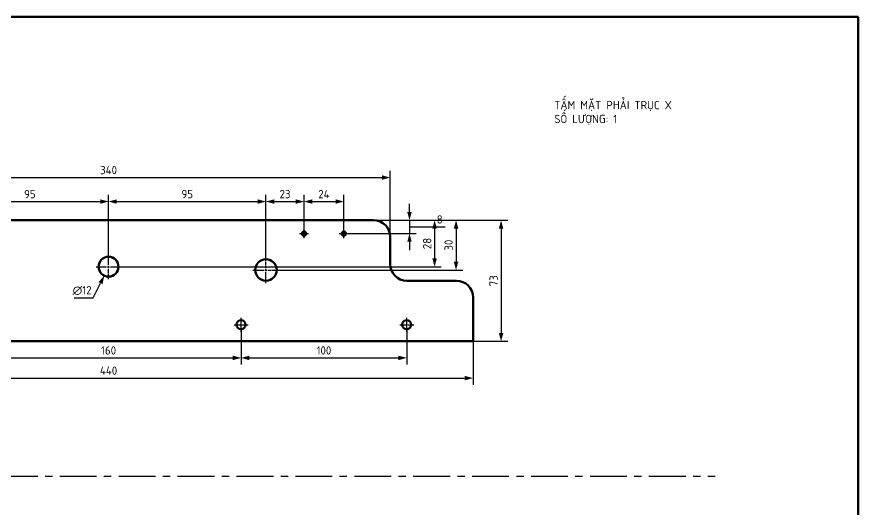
# Model space of a CAD drawing. Header units: millimetres. Extents: x -190 to 12889, y -227 to 3957.
# Drawn here: x 388 to 895, y 778 to 1075 of the extents above; entities that cross this region are included whole.
import ezdxf

# ---------------------------------------------------------------- set-up
doc = ezdxf.new("R2010")
doc.units = ezdxf.units.MM
doc.header["$LTSCALE"] = 0.7
doc.header["$PDMODE"] = 35
doc.header["$PDSIZE"] = -4
doc.linetypes.add('CENTER', pattern=[50.8, 31.75, -6.35, 6.35, -6.35])
doc.linetypes.add('CENTER2', pattern=[1.125, 0.75, -0.125, 0.125, -0.125])
doc.layers.get('0').update_dxf_attribs({"color": 255})
for name, color, linetype, lineweight in [('0.5', 7, 'Continuous', 50), ('DIM', 94, 'Continuous', 25), ('KHUNGBV', 5, 'Continuous', 70), ('TEXT', 7, 'Continuous', 25)]:
    doc.layers.add(name, color=color, linetype=linetype, lineweight=lineweight)
doc.layers.add('DTAM', color=6, linetype='CENTER')
doc.styles.add('TCVN-7284', font='tcvn+7284-2003r.ttf')
doc.dimstyles.new('TCVN_ISO-25_RadiusDia', dxfattribs={"dimtxt": 2.5, "dimasz": 2.5, "dimexe": 2, "dimexo": 0, "dimgap": 1, "dimtad": 1, "dimtoh": 1, "dimtxsty": 'TCVN-7284', "dimblk": 'Arrow', "dimcen": 0, "dimclrd": 256, "dimclre": 256, "dimclrt": 256, "dimadec": 0, "dimazin": 0, "dimtfac": 1, "dimtofl": 0, "dimtmove": 1, "dimatfit": 0, "dimldrblk": 'Arrow', "dimfxl": 1, "dimlwd": -1, "dimlwe": -1, "dimarcsym": 0})

# ---------------------------------------------------------------- blocks, each defined once
blk = doc.blocks.new('KHUNG_A3')
at = {"layer": 'KHUNGBV', "color": 8, "linetype": 'Continuous', "ltscale": 0.66}
for p, q in [((481.71, 341.61), (61.71, 341.61)), ((481.71, 44.61), (481.71, 341.61))]:
    blk.add_line(p, q, dxfattribs=at)
blk = doc.blocks.new('*U137')
at = {"color": 0, "linetype": 'CENTER2', "ltscale": 2.5, "transparency": 16777216}
for p, q in [((-4.25, 0), (-0.55, 0)), ((0, 0.55), (0, 4.25)), ((0.55, 0), (4.25, 0)), ((0, -4.25), (0, -0.55))]:
    blk.add_line(p, q, dxfattribs=at)
at = {"color": 0, "linetype": 'Continuous', "ltscale": 2.5, "transparency": 16777216}
for p, q in [((-0.275, 0), (0.275, 0)), ((0, -0.275), (0, 0.275))]:
    blk.add_line(p, q, dxfattribs=at)
blk = doc.blocks.new('*U138')
at = {"color": 0, "linetype": 'CENTER2', "ltscale": 2.5, "transparency": 16777216}
for p, q in [((-2.75, 0), (-0.25, 0)), ((0, 0.25), (0, 2.75)), ((0.25, 0), (2.75, 0)), ((0, -2.75), (0, -0.25))]:
    blk.add_line(p, q, dxfattribs=at)
at = {"color": 0, "linetype": 'Continuous', "ltscale": 2.5, "transparency": 16777216}
for p, q in [((-0.125, 0), (0.125, 0)), ((0, -0.125), (0, 0.125))]:
    blk.add_line(p, q, dxfattribs=at)
blk = doc.blocks.new('*U139')
at = {"color": 0, "linetype": 'CENTER2', "ltscale": 2.5, "transparency": 16777216}
for p, q in [((-2.75, 0), (-0.25, 0)), ((0, 0.25), (0, 2.75)), ((0.25, 0), (2.75, 0)), ((0, -2.75), (0, -0.25))]:
    blk.add_line(p, q, dxfattribs=at)
at = {"color": 0, "linetype": 'Continuous', "ltscale": 2.5, "transparency": 16777216}
for p, q in [((-0.125, 0), (0.125, 0)), ((0, -0.125), (0, 0.125))]:
    blk.add_line(p, q, dxfattribs=at)
blk = doc.blocks.new('*U140')
at = {"color": 0, "linetype": 'CENTER2', "ltscale": 2.5, "transparency": 16777216}
for p, q in [((0, 1.3), (0, 8)), ((-8, 0), (-1.3, 0)), ((1.3, 0), (8, 0)), ((0, -8), (0, -1.3))]:
    blk.add_line(p, q, dxfattribs=at)
at = {"color": 0, "linetype": 'Continuous', "ltscale": 2.5, "transparency": 16777216}
for p, q in [((-0.65, 0), (0.65, 0)), ((0, -0.65), (0, 0.65))]:
    blk.add_line(p, q, dxfattribs=at)
blk = doc.blocks.new('*U141')
at = {"color": 0, "linetype": 'CENTER2', "ltscale": 2.5, "transparency": 16777216}
for p, q in [((-4.25, 0), (-0.55, 0)), ((0, 0.55), (0, 4.25)), ((0.55, 0), (4.25, 0)), ((0, -4.25), (0, -0.55))]:
    blk.add_line(p, q, dxfattribs=at)
at = {"color": 0, "linetype": 'Continuous', "ltscale": 2.5, "transparency": 16777216}
for p, q in [((-0.275, 0), (0.275, 0)), ((0, -0.275), (0, 0.275))]:
    blk.add_line(p, q, dxfattribs=at)
blk = doc.blocks.new('*U142')
at = {"color": 0, "linetype": 'CENTER2', "ltscale": 2.5, "transparency": 16777216}
for p, q in [((0, 1.2), (0, 7.5)), ((-7.5, 0), (-1.2, 0)), ((1.2, 0), (7.5, 0)), ((0, -7.5), (0, -1.2))]:
    blk.add_line(p, q, dxfattribs=at)
at = {"color": 0, "linetype": 'Continuous', "ltscale": 2.5, "transparency": 16777216}
for p, q in [((-0.6, 0), (0.6, 0)), ((0, -0.6), (0, 0.6))]:
    blk.add_line(p, q, dxfattribs=at)
blk = doc.blocks.new('*U143')
at = {"color": 0, "linetype": 'CENTER2', "ltscale": 2.5, "transparency": 16777216}
for p, q in [((0, 1.3), (0, 8)), ((-8, 0), (-1.3, 0)), ((1.3, 0), (8, 0)), ((0, -8), (0, -1.3))]:
    blk.add_line(p, q, dxfattribs=at)
at = {"color": 0, "linetype": 'Continuous', "ltscale": 2.5, "transparency": 16777216}
for p, q in [((-0.65, 0), (0.65, 0)), ((0, -0.65), (0, 0.65))]:
    blk.add_line(p, q, dxfattribs=at)
blk = doc.blocks.new('*U144')
at = {"color": 0, "linetype": 'CENTER2', "ltscale": 2.5, "transparency": 16777216}
for p, q in [((-4.25, 0), (-0.55, 0)), ((0, 0.55), (0, 4.25)), ((0.55, 0), (4.25, 0)), ((0, -4.25), (0, -0.55))]:
    blk.add_line(p, q, dxfattribs=at)
at = {"color": 0, "linetype": 'Continuous', "ltscale": 2.5, "transparency": 16777216}
for p, q in [((-0.275, 0), (0.275, 0)), ((0, -0.275), (0, 0.275))]:
    blk.add_line(p, q, dxfattribs=at)
blk = doc.blocks.new('*U134')
at = {"color": 0, "linetype": 'CENTER2', "ltscale": 2.5, "transparency": 16777216}
for p, q in [((-2.75, 0), (-0.25, 0)), ((0, 0.25), (0, 2.75)), ((0.25, 0), (2.75, 0)), ((0, -2.75), (0, -0.25))]:
    blk.add_line(p, q, dxfattribs=at)
at = {"color": 0, "linetype": 'Continuous', "ltscale": 2.5, "transparency": 16777216}
for p, q in [((-0.125, 0), (0.125, 0)), ((0, -0.125), (0, 0.125))]:
    blk.add_line(p, q, dxfattribs=at)
blk = doc.blocks.new('*U135')
at = {"color": 0, "linetype": 'CENTER2', "ltscale": 2.5, "transparency": 16777216}
for p, q in [((-2.75, 0), (-0.25, 0)), ((0, 0.25), (0, 2.75)), ((0.25, 0), (2.75, 0)), ((0, -2.75), (0, -0.25))]:
    blk.add_line(p, q, dxfattribs=at)
at = {"color": 0, "linetype": 'Continuous', "ltscale": 2.5, "transparency": 16777216}
for p, q in [((-0.125, 0), (0.125, 0)), ((0, -0.125), (0, 0.125))]:
    blk.add_line(p, q, dxfattribs=at)
blk = doc.blocks.new('*U136')
at = {"color": 0, "linetype": 'CENTER2', "ltscale": 2.5, "transparency": 16777216}
for p, q in [((-4.25, 0), (-0.55, 0)), ((0, 0.55), (0, 4.25)), ((0.55, 0), (4.25, 0)), ((0, -4.25), (0, -0.55))]:
    blk.add_line(p, q, dxfattribs=at)
at = {"color": 0, "linetype": 'Continuous', "ltscale": 2.5, "transparency": 16777216}
for p, q in [((-0.275, 0), (0.275, 0)), ((0, -0.275), (0, 0.275))]:
    blk.add_line(p, q, dxfattribs=at)
blk = doc.blocks.new('kad')
at = {"layer": '0.5'}
for p, q in [((8277.51, 687497.72), (7957.51, 687497.72)), ((7947.51, 687487.72), (7947.51, 687469.72)), ((8287.51, 687471.22), (8287.51, 687487.72)), ((7937.51, 687459.72), (7907.51, 687459.72)), ((8327.51, 687461.22), (8297.51, 687461.22)), ((7897.51, 687449.72), (7897.51, 687424.72)), ((8337.51, 687424.72), (8337.51, 687451.22)), ((7897.51, 687424.72), (8337.51, 687424.72))]:
    blk.add_line(p, q, dxfattribs=at)
for centre, radius in [((7975.51, 687489.72), 1.25), ((7999.51, 687489.72), 1.25), ((8235.51, 687489.72), 1.25), ((8259.51, 687489.72), 1.25), ((8022.51, 687467.72), 6.5), ((8117.51, 687469.72), 6), ((8212.51, 687467.72), 6.5), ((7937.51, 687434.72), 2.75), ((8037.51, 687434.72), 2.75), ((8197.51, 687434.72), 2.75), ((8297.51, 687434.72), 2.75)]:
    blk.add_circle(centre, radius, dxfattribs=at)
for centre, start, end in [((7957.51, 687487.72), 90, 180), ((8277.51, 687487.72), 0, 90), ((7937.51, 687469.72), 270, 0), ((8297.51, 687471.22), 180, 270), ((7907.51, 687449.72), 90, 180), ((8327.51, 687451.22), 0, 90)]:
    blk.add_arc(centre, 10, start, end, dxfattribs=at)
at = {"color": 1, "linetype": 'CENTER2', "ltscale": 2.5}
for name, p in [('*U138', (7975.51, 687489.72)), ('*U139', (7999.51, 687489.72)), ('*U134', (8235.51, 687489.72)), ('*U135', (8259.51, 687489.72)), ('*U140', (8022.51, 687467.72)), ('*U142', (8117.51, 687469.72)), ('*U143', (8212.51, 687467.72)), ('*U137', (7937.51, 687434.72)), ('*U141', (8037.51, 687434.72)), ('*U144', (8197.51, 687434.72)), ('*U136', (8297.51, 687434.72))]:
    blk.add_blockref(name, p, dxfattribs=at)
blk = doc.blocks.new('Arrow')
at = {"layer": 'DIM'}
blk.add_solid([(-1, 0.27), (-1, -0.27), (0, 0)], dxfattribs=at)
blk = doc.blocks.new('*D416')
at = {"layer": 'Defpoints', "color": 0, "ltscale": 0.7, "transparency": 16777216}
for p in [(442.97, 963.65), (442.97, 930.36), (347.97, 928.86)]:
    blk.add_point(p, dxfattribs=at)
at = {"layer": 'DIM', "ltscale": 0.7, "transparency": 16777216}
for p, q in [((347.97, 928.86), (347.97, 967.65)), ((442.97, 930.36), (442.97, 967.65)), ((352.97, 963.65), (437.97, 963.65))]:
    blk.add_line(p, q, dxfattribs=at)
at = {"layer": 'DIM', "ltscale": 0.7, "transparency": 16777216, "xscale": 5, "yscale": 5, "zscale": 5, "rotation": 180}
blk.add_blockref('Arrow', (347.97, 963.65), dxfattribs=at)
at = {"layer": 'DIM', "ltscale": 0.7, "transparency": 16777216, "xscale": 5, "yscale": 5, "zscale": 5}
blk.add_blockref('Arrow', (442.97, 963.65), dxfattribs=at)
at = {"layer": 'DIM', "ltscale": 0.7, "transparency": 16777216, "insert": (395.47, 968.15), "char_height": 5, "attachment_point": 5, "style": 'TCVN-7284', "bg_fill": 3, "box_fill_scale": 1.1, "bg_fill_color": 256, "bg_fill_true_color": 13158600, "bg_fill_transparency": 0}
blk.add_mtext('95', dxfattribs=at)
blk = doc.blocks.new('*D417')
at = {"layer": 'Defpoints', "color": 0, "ltscale": 0.7, "transparency": 16777216}
for p in [(537.97, 963.65), (442.97, 930.36), (537.97, 928.86)]:
    blk.add_point(p, dxfattribs=at)
at = {"layer": 'DIM', "ltscale": 0.7, "transparency": 16777216}
for p, q in [((442.97, 930.36), (442.97, 967.65)), ((537.97, 928.86), (537.97, 967.65)), ((447.97, 963.65), (532.97, 963.65))]:
    blk.add_line(p, q, dxfattribs=at)
at = {"layer": 'DIM', "ltscale": 0.7, "transparency": 16777216, "xscale": 5, "yscale": 5, "zscale": 5, "rotation": 180}
blk.add_blockref('Arrow', (442.97, 963.65), dxfattribs=at)
at = {"layer": 'DIM', "ltscale": 0.7, "transparency": 16777216, "xscale": 5, "yscale": 5, "zscale": 5}
blk.add_blockref('Arrow', (537.97, 963.65), dxfattribs=at)
at = {"layer": 'DIM', "ltscale": 0.7, "transparency": 16777216, "insert": (490.47, 968.15), "char_height": 5, "attachment_point": 5, "style": 'TCVN-7284', "bg_fill": 3, "box_fill_scale": 1.1, "bg_fill_color": 256, "bg_fill_true_color": 13158600, "bg_fill_transparency": 0}
blk.add_mtext('95', dxfattribs=at)
blk = doc.blocks.new('*D418')
at = {"layer": 'Defpoints', "color": 0, "ltscale": 0.7, "transparency": 16777216}
for p in [(560.97, 963.65), (560.97, 945.61), (537.97, 928.86)]:
    blk.add_point(p, dxfattribs=at)
at = {"layer": 'DIM', "ltscale": 0.7, "transparency": 16777216}
for p, q in [((537.97, 928.86), (537.97, 967.65)), ((560.97, 945.61), (560.97, 967.65)), ((542.97, 963.65), (555.97, 963.65))]:
    blk.add_line(p, q, dxfattribs=at)
at = {"layer": 'DIM', "ltscale": 0.7, "transparency": 16777216, "xscale": 5, "yscale": 5, "zscale": 5, "rotation": 180}
blk.add_blockref('Arrow', (537.97, 963.65), dxfattribs=at)
at = {"layer": 'DIM', "ltscale": 0.7, "transparency": 16777216, "xscale": 5, "yscale": 5, "zscale": 5}
blk.add_blockref('Arrow', (560.97, 963.65), dxfattribs=at)
at = {"layer": 'DIM', "ltscale": 0.7, "transparency": 16777216, "insert": (549.47, 968.15), "char_height": 5, "attachment_point": 5, "style": 'TCVN-7284', "bg_fill": 3, "box_fill_scale": 1.1, "bg_fill_color": 256, "bg_fill_true_color": 13158600, "bg_fill_transparency": 0}
blk.add_mtext('23', dxfattribs=at)
blk = doc.blocks.new('*D419')
at = {"layer": 'Defpoints', "color": 0, "ltscale": 0.7, "transparency": 16777216}
for p in [(584.97, 963.65), (560.97, 945.61), (584.97, 945.61)]:
    blk.add_point(p, dxfattribs=at)
at = {"layer": 'DIM', "ltscale": 0.7, "transparency": 16777216}
for p, q in [((560.97, 945.61), (560.97, 967.65)), ((584.97, 945.61), (584.97, 967.65)), ((565.97, 963.65), (579.97, 963.65))]:
    blk.add_line(p, q, dxfattribs=at)
at = {"layer": 'DIM', "ltscale": 0.7, "transparency": 16777216, "xscale": 5, "yscale": 5, "zscale": 5, "rotation": 180}
blk.add_blockref('Arrow', (560.97, 963.65), dxfattribs=at)
at = {"layer": 'DIM', "ltscale": 0.7, "transparency": 16777216, "xscale": 5, "yscale": 5, "zscale": 5}
blk.add_blockref('Arrow', (584.97, 963.65), dxfattribs=at)
at = {"layer": 'DIM', "ltscale": 0.7, "transparency": 16777216, "insert": (572.97, 968.15), "char_height": 5, "attachment_point": 5, "style": 'TCVN-7284', "bg_fill": 3, "box_fill_scale": 1.1, "bg_fill_color": 256, "bg_fill_true_color": 13158600, "bg_fill_transparency": 0}
blk.add_mtext('24', dxfattribs=at)
blk = doc.blocks.new('*D425')
at = {"layer": 'Defpoints', "color": 0, "ltscale": 0.7, "transparency": 16777216}
for p in [(362.97, 886.61), (522.97, 886.61), (522.97, 869.33)]:
    blk.add_point(p, dxfattribs=at)
at = {"layer": 'DIM', "ltscale": 0.7, "transparency": 16777216}
for p, q in [((362.97, 886.61), (362.97, 865.33)), ((522.97, 886.61), (522.97, 865.33)), ((367.97, 869.33), (517.97, 869.33))]:
    blk.add_line(p, q, dxfattribs=at)
at = {"layer": 'DIM', "ltscale": 0.7, "transparency": 16777216, "xscale": 5, "yscale": 5, "zscale": 5, "rotation": 180}
blk.add_blockref('Arrow', (362.97, 869.33), dxfattribs=at)
at = {"layer": 'DIM', "ltscale": 0.7, "transparency": 16777216, "xscale": 5, "yscale": 5, "zscale": 5}
blk.add_blockref('Arrow', (522.97, 869.33), dxfattribs=at)
at = {"layer": 'DIM', "ltscale": 0.7, "transparency": 16777216, "insert": (442.97, 873.83), "char_height": 5, "attachment_point": 5, "style": 'TCVN-7284', "bg_fill": 3, "box_fill_scale": 1.1, "bg_fill_color": 256, "bg_fill_true_color": 13158600, "bg_fill_transparency": 0}
blk.add_mtext('160', dxfattribs=at)
blk = doc.blocks.new('*D426')
at = {"layer": 'Defpoints', "color": 0, "ltscale": 0.7, "transparency": 16777216}
for p in [(522.97, 886.61), (622.97, 886.61), (622.97, 869.33)]:
    blk.add_point(p, dxfattribs=at)
at = {"layer": 'DIM', "ltscale": 0.7, "transparency": 16777216}
for p, q in [((522.97, 886.61), (522.97, 865.33)), ((622.97, 886.61), (622.97, 865.33)), ((527.97, 869.33), (617.97, 869.33))]:
    blk.add_line(p, q, dxfattribs=at)
at = {"layer": 'DIM', "ltscale": 0.7, "transparency": 16777216, "xscale": 5, "yscale": 5, "zscale": 5, "rotation": 180}
blk.add_blockref('Arrow', (522.97, 869.33), dxfattribs=at)
at = {"layer": 'DIM', "ltscale": 0.7, "transparency": 16777216, "xscale": 5, "yscale": 5, "zscale": 5}
blk.add_blockref('Arrow', (622.97, 869.33), dxfattribs=at)
at = {"layer": 'DIM', "ltscale": 0.7, "transparency": 16777216, "insert": (572.97, 873.83), "char_height": 5, "attachment_point": 5, "style": 'TCVN-7284', "bg_fill": 3, "box_fill_scale": 1.1, "bg_fill_color": 256, "bg_fill_true_color": 13158600, "bg_fill_transparency": 0}
blk.add_mtext('100', dxfattribs=at)
blk = doc.blocks.new('*D427')
at = {"layer": 'Defpoints', "color": 0, "ltscale": 0.7, "transparency": 16777216}
for p in [(222.97, 879.36), (662.97, 879.36), (662.97, 857.14)]:
    blk.add_point(p, dxfattribs=at)
at = {"layer": 'DIM', "ltscale": 0.7, "transparency": 16777216}
for p, q in [((222.97, 879.36), (222.97, 853.14)), ((662.97, 879.36), (662.97, 853.14)), ((227.97, 857.14), (657.97, 857.14))]:
    blk.add_line(p, q, dxfattribs=at)
at = {"layer": 'DIM', "ltscale": 0.7, "transparency": 16777216, "xscale": 5, "yscale": 5, "zscale": 5, "rotation": 180}
blk.add_blockref('Arrow', (222.97, 857.14), dxfattribs=at)
at = {"layer": 'DIM', "ltscale": 0.7, "transparency": 16777216, "xscale": 5, "yscale": 5, "zscale": 5}
blk.add_blockref('Arrow', (662.97, 857.14), dxfattribs=at)
at = {"layer": 'DIM', "ltscale": 0.7, "transparency": 16777216, "insert": (442.97, 861.64), "char_height": 5, "attachment_point": 5, "style": 'TCVN-7284', "bg_fill": 3, "box_fill_scale": 1.1, "bg_fill_color": 256, "bg_fill_true_color": 13158600, "bg_fill_transparency": 0}
blk.add_mtext('440', dxfattribs=at)
blk = doc.blocks.new('*D428')
at = {"layer": 'Defpoints', "color": 0, "ltscale": 0.7, "transparency": 16777216}
for p in [(602.97, 952.36), (586.22, 944.36), (624.62, 944.36)]:
    blk.add_point(p, dxfattribs=at)
at = {"layer": 'DIM', "ltscale": 0.7, "transparency": 16777216}
for p, q in [((624.62, 957.36), (624.62, 962.36)), ((602.97, 952.36), (628.62, 952.36)), ((624.62, 952.36), (624.62, 944.36)), ((624.62, 948.36), (639.62, 948.36)), ((639.62, 948.36), (646.12, 948.36)), ((586.22, 944.36), (628.62, 944.36)), ((624.62, 939.36), (624.62, 934.36))]:
    blk.add_line(p, q, dxfattribs=at)
at = {"layer": 'DIM', "ltscale": 0.7, "transparency": 16777216, "xscale": 5, "yscale": 5, "zscale": 5}
for p, rotation in [((624.62, 952.36), 270), ((624.62, 944.36), 90)]:
    blk.add_blockref('Arrow', p, dxfattribs=dict(at, rotation=rotation))
at = {"layer": 'DIM', "ltscale": 0.7, "transparency": 16777216, "insert": (642.87, 952.86), "char_height": 5, "attachment_point": 5, "style": 'TCVN-7284', "bg_fill": 3, "box_fill_scale": 1.1, "bg_fill_color": 256, "bg_fill_true_color": 13158600, "bg_fill_transparency": 0}
blk.add_mtext('8', dxfattribs=at)
blk = doc.blocks.new('*D429')
at = {"layer": 'Defpoints', "color": 0, "ltscale": 0.7, "transparency": 16777216}
for p in [(602.97, 952.36), (544.22, 922.36), (652.72, 922.36)]:
    blk.add_point(p, dxfattribs=at)
at = {"layer": 'DIM', "ltscale": 0.7, "transparency": 16777216}
for p, q in [((602.97, 952.36), (656.72, 952.36)), ((652.72, 947.36), (652.72, 927.36)), ((544.22, 922.36), (656.72, 922.36))]:
    blk.add_line(p, q, dxfattribs=at)
at = {"layer": 'DIM', "ltscale": 0.7, "transparency": 16777216, "xscale": 5, "yscale": 5, "zscale": 5}
for p, rotation in [((652.72, 952.36), 90), ((652.72, 922.36), 270)]:
    blk.add_blockref('Arrow', p, dxfattribs=dict(at, rotation=rotation))
at = {"layer": 'DIM', "ltscale": 0.7, "transparency": 16777216, "insert": (648.22, 937.36), "char_height": 5, "attachment_point": 5, "rotation": 90, "style": 'TCVN-7284', "bg_fill": 3, "box_fill_scale": 1.1, "bg_fill_color": 256, "bg_fill_true_color": 13158600, "bg_fill_transparency": 0}
blk.add_mtext('30', dxfattribs=at)
blk = doc.blocks.new('*D430')
at = {"layer": 'Defpoints', "color": 0, "ltscale": 0.7, "transparency": 16777216}
for p in [(602.97, 952.36), (448.97, 924.36), (639.77, 924.36)]:
    blk.add_point(p, dxfattribs=at)
at = {"layer": 'DIM', "ltscale": 0.7, "transparency": 16777216}
for p, q in [((602.97, 952.36), (643.77, 952.36)), ((639.77, 947.36), (639.77, 929.36)), ((448.97, 924.36), (643.77, 924.36))]:
    blk.add_line(p, q, dxfattribs=at)
at = {"layer": 'DIM', "ltscale": 0.7, "transparency": 16777216, "xscale": 5, "yscale": 5, "zscale": 5}
for p, rotation in [((639.77, 952.36), 90), ((639.77, 924.36), 270)]:
    blk.add_blockref('Arrow', p, dxfattribs=dict(at, rotation=rotation))
at = {"layer": 'DIM', "ltscale": 0.7, "transparency": 16777216, "insert": (635.27, 938.36), "char_height": 5, "attachment_point": 5, "rotation": 90, "style": 'TCVN-7284', "bg_fill": 3, "box_fill_scale": 1.1, "bg_fill_color": 256, "bg_fill_true_color": 13158600, "bg_fill_transparency": 0}
blk.add_mtext('28', dxfattribs=at)
blk = doc.blocks.new('*D434')
at = {"layer": 'Defpoints', "color": 0, "ltscale": 0.7, "transparency": 16777216}
for p in [(445.6, 929.75), (440.34, 918.96)]:
    blk.add_point(p, dxfattribs=at)
at = {"layer": 'DIM', "ltscale": 0.7, "transparency": 16777216}
for p, q in [((433.77, 905.48), (438.15, 914.47)), ((422.27, 905.48), (433.77, 905.48))]:
    blk.add_line(p, q, dxfattribs=at)
at = {"layer": 'DIM', "ltscale": 0.7, "transparency": 16777216, "xscale": 5, "yscale": 5, "zscale": 5, "rotation": 64.02901108926578}
blk.add_blockref('Arrow', (440.34, 918.96), dxfattribs=at)
at = {"layer": 'DIM', "ltscale": 0.7, "transparency": 16777216, "insert": (427.02, 909.98), "char_height": 5, "attachment_point": 5, "style": 'TCVN-7284', "bg_fill": 3, "box_fill_scale": 1.1, "bg_fill_color": 256, "bg_fill_true_color": 13158600, "bg_fill_transparency": 0}
blk.add_mtext('∅12', dxfattribs=at)
blk = doc.blocks.new('*D435')
at = {"layer": 'Defpoints', "color": 0, "ltscale": 0.7, "transparency": 16777216}
for p in [(612.97, 978.14), (272.97, 942.36), (612.97, 942.36)]:
    blk.add_point(p, dxfattribs=at)
at = {"layer": 'DIM', "ltscale": 0.7, "transparency": 16777216}
for p, q in [((272.97, 942.36), (272.97, 982.14)), ((612.97, 942.36), (612.97, 982.14)), ((277.97, 978.14), (607.97, 978.14))]:
    blk.add_line(p, q, dxfattribs=at)
at = {"layer": 'DIM', "ltscale": 0.7, "transparency": 16777216, "xscale": 5, "yscale": 5, "zscale": 5, "rotation": 180}
blk.add_blockref('Arrow', (272.97, 978.14), dxfattribs=at)
at = {"layer": 'DIM', "ltscale": 0.7, "transparency": 16777216, "xscale": 5, "yscale": 5, "zscale": 5}
blk.add_blockref('Arrow', (612.97, 978.14), dxfattribs=at)
at = {"layer": 'DIM', "ltscale": 0.7, "transparency": 16777216, "insert": (442.97, 982.64), "char_height": 5, "attachment_point": 5, "style": 'TCVN-7284', "bg_fill": 3, "box_fill_scale": 1.1, "bg_fill_color": 256, "bg_fill_true_color": 13158600, "bg_fill_transparency": 0}
blk.add_mtext('340', dxfattribs=at)
blk = doc.blocks.new('*D436')
at = {"layer": 'Defpoints', "color": 0, "ltscale": 0.7, "transparency": 16777216}
for p in [(602.97, 952.36), (662.97, 879.36), (679.89, 879.36)]:
    blk.add_point(p, dxfattribs=at)
at = {"layer": 'DIM', "ltscale": 0.7, "transparency": 16777216}
for p, q in [((602.97, 952.36), (683.89, 952.36)), ((679.89, 947.36), (679.89, 884.36)), ((662.97, 879.36), (683.89, 879.36))]:
    blk.add_line(p, q, dxfattribs=at)
at = {"layer": 'DIM', "ltscale": 0.7, "transparency": 16777216, "xscale": 5, "yscale": 5, "zscale": 5}
for p, rotation in [((679.89, 952.36), 90), ((679.89, 879.36), 270)]:
    blk.add_blockref('Arrow', p, dxfattribs=dict(at, rotation=rotation))
at = {"layer": 'DIM', "ltscale": 0.7, "transparency": 16777216, "insert": (675.39, 915.86), "char_height": 5, "attachment_point": 5, "rotation": 90, "style": 'TCVN-7284', "bg_fill": 3, "box_fill_scale": 1.1, "bg_fill_color": 256, "bg_fill_true_color": 13158600, "bg_fill_transparency": 0}
blk.add_mtext('73', dxfattribs=at)

msp = doc.modelspace()

# ---------------------------------------------------------------- linework, layer by layer
at = {"layer": 'DTAM', "linetype": 'CENTER'}
msp.add_line((129.047, 797.9109), (809.0766, 797.9109), dxfattribs=at)

# ---------------------------------------------------------------- block references
at = {"color": 1}
msp.add_blockref('kad', (-7674.5417, -686545.3654), dxfattribs=at)
at = {"layer": 'DIM', "xscale": 2, "yscale": 2, "zscale": 2}
msp.add_blockref('KHUNG_A3', (-67.9974, 391.8635), dxfattribs=at)

# ---------------------------------------------------------------- texts
at = {"layer": 'TEXT', "ltscale": 0.7, "insert": (711.9662, 1024.3297), "char_height": 5, "attachment_point": 1, "style": 'TCVN-7284'}
msp.add_mtext_dynamic_manual_height_columns('TẤM MẶT PHẢI TRỤC X\\PSỐ LƯỢNG: 1', width=122.51713, gutter_width=1722.0912, heights=[0], dxfattribs=at)

# ---------------------------------------------------------------- next in the draw order: dimensions: what is measured, and where the dimension line sits
at = {"layer": 'DIM', "ltscale": 0.7}
for base, p1, p2, picture, middle in [((442.971, 963.6547), (347.971, 928.859), (442.971, 930.359), '*D416', (395.471, 968.1547)), ((522.971, 869.3301), (362.971, 886.609), (522.971, 886.609), '*D425', (442.971, 873.8301))]:
    dim = msp.add_linear_dim(base=base, p1=p1, p2=p2, dimstyle='TCVN_ISO-25_RadiusDia', override={"dimscale": 2, "dimtmove": 1, "dimtfill": 1, "dimarcsym": 1}, dxfattribs=at)
    dim.commit()
    dim.dimension.update_dxf_attribs({"geometry": picture, "text_midpoint": middle})

# ---------------------------------------------------------------- next in the draw order: dimensions: what is measured, and where the dimension line sits
for base, p1, p2, picture, middle in [((537.971, 963.6547), (442.971, 930.359), (537.971, 928.859), '*D417', (490.471, 968.1547)), ((622.971, 869.3301), (522.971, 886.609), (622.971, 886.609), '*D426', (572.971, 873.8301))]:
    dim = msp.add_linear_dim(base=base, p1=p1, p2=p2, dimstyle='TCVN_ISO-25_RadiusDia', override={"dimscale": 2, "dimtmove": 1, "dimtfill": 1, "dimarcsym": 1}, dxfattribs=at)
    dim.commit()
    dim.dimension.update_dxf_attribs({"geometry": picture, "text_midpoint": middle})

# ---------------------------------------------------------------- next in the draw order: dimensions: what is measured, and where the dimension line sits
for base, p1, p2, override, picture, middle in [((560.971, 963.6547), (537.971, 928.859), (560.971, 945.609), {"dimscale": 2, "dimtmove": 1, "dimtfill": 1, "dimarcsym": 1}, '*D418', (549.471, 968.1547)), ((662.971, 857.1418), (222.971, 879.359), (662.971, 879.359), {"dimscale": 2, "dimtp": 0.5, "dimtm": 0.5, "dimtfill": 1, "dimarcsym": 1}, '*D427', (442.971, 861.6418))]:
    dim = msp.add_linear_dim(base=base, p1=p1, p2=p2, dimstyle='TCVN_ISO-25_RadiusDia', override=override, dxfattribs=at)
    dim.commit()
    dim.dimension.update_dxf_attribs({"geometry": picture, "text_midpoint": middle})
dim = msp.add_diameter_dim_2p(p1=(445.5985, 929.7531), p2=(440.3435, 918.9649), dimstyle='TCVN_ISO-25_RadiusDia', override={"dimscale": 2, "dimtfill": 1, "dimarcsym": 1}, dxfattribs=at)
dim.commit()
dim.dimension.update_dxf_attribs({"geometry": '*D434', "text_midpoint": (427.0248, 909.9796)})

# ---------------------------------------------------------------- next in the draw order: dimensions: what is measured, and where the dimension line sits
dim = msp.add_linear_dim(base=(584.971, 963.6547), p1=(560.971, 945.609), p2=(584.971, 945.609), dimstyle='TCVN_ISO-25_RadiusDia', override={"dimscale": 2, "dimtmove": 1, "dimtfill": 1, "dimarcsym": 1}, dxfattribs=at)
dim.commit()
dim.dimension.update_dxf_attribs({"geometry": '*D419', "text_midpoint": (572.971, 968.1547)})

# ---------------------------------------------------------------- next in the draw order: dimensions: what is measured, and where the dimension line sits
dim = msp.add_linear_dim(base=(624.6154, 944.359), p1=(602.971, 952.359), p2=(586.221, 944.359), angle=90, dimstyle='TCVN_ISO-25_RadiusDia', override={"dimscale": 2, "dimtfill": 1, "dimarcsym": 1}, dxfattribs=at)
dim.commit()
dim.dimension.update_dxf_attribs({"geometry": '*D428', "text_midpoint": (641.6154, 952.859)})

# ---------------------------------------------------------------- next in the draw order: dimensions: what is measured, and where the dimension line sits
dim = msp.add_linear_dim(base=(652.7219, 922.359), p1=(602.971, 952.359), p2=(544.221, 922.359), angle=90, dimstyle='TCVN_ISO-25_RadiusDia', override={"dimscale": 2, "dimtfill": 1, "dimarcsym": 1}, dxfattribs=at)
dim.commit()
dim.dimension.update_dxf_attribs({"geometry": '*D429', "text_midpoint": (652.7219, 937.359), "dimtype": 160})

# ---------------------------------------------------------------- next in the draw order: dimensions: what is measured, and where the dimension line sits
dim = msp.add_linear_dim(base=(639.7726, 924.359), p1=(602.971, 952.359), p2=(448.971, 924.359), angle=90, dimstyle='TCVN_ISO-25_RadiusDia', override={"dimscale": 2, "dimtfill": 1, "dimarcsym": 1}, dxfattribs=at)
dim.commit()
dim.dimension.update_dxf_attribs({"geometry": '*D430', "text_midpoint": (639.7726, 938.359), "dimtype": 160})

# ---------------------------------------------------------------- next in the draw order: dimensions: what is measured, and where the dimension line sits
dim = msp.add_linear_dim(base=(612.971, 978.1443), p1=(272.971, 942.359), p2=(612.971, 942.359), dimstyle='TCVN_ISO-25_RadiusDia', override={"dimscale": 2, "dimtp": 0.5, "dimtm": 0.5, "dimtfill": 1, "dimarcsym": 1}, dxfattribs=at)
dim.commit()
dim.dimension.update_dxf_attribs({"geometry": '*D435', "text_midpoint": (442.971, 982.6443)})

# ---------------------------------------------------------------- next in the draw order: dimensions: what is measured, and where the dimension line sits
dim = msp.add_linear_dim(base=(679.8852, 879.359), p1=(602.971, 952.359), p2=(662.971, 879.359), angle=90, dimstyle='TCVN_ISO-25_RadiusDia', override={"dimscale": 2, "dimtfill": 1, "dimarcsym": 1}, dxfattribs=at)
dim.commit()
dim.dimension.update_dxf_attribs({"geometry": '*D436', "text_midpoint": (675.3852, 915.859)})

doc.saveas('drawing.dxf')
